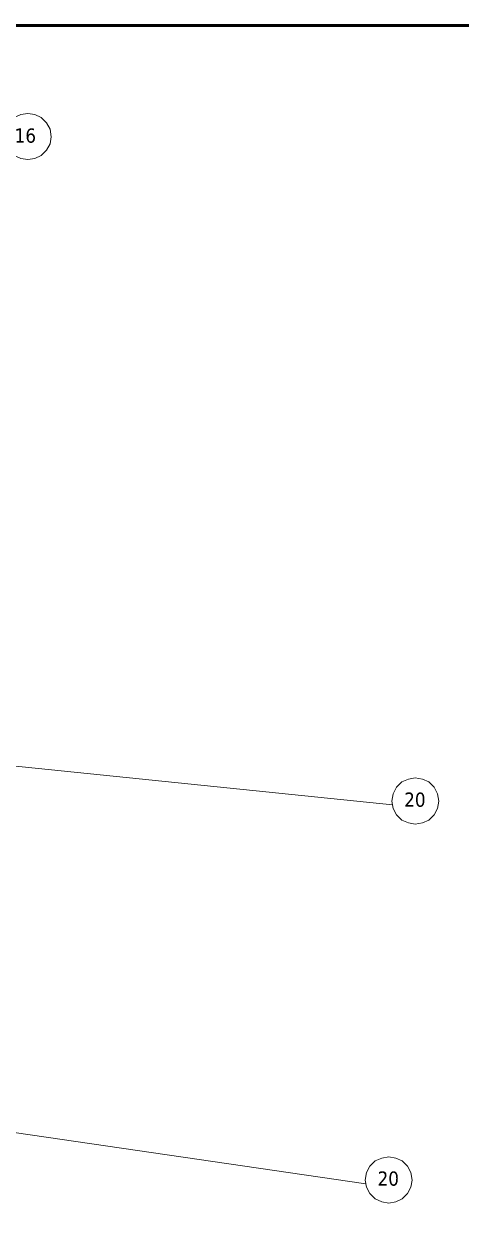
# Model space of a CAD drawing. Header units: millimetres. Extents: x 45841 to 102963, y -329287 to -163666.
# Drawn here: x 74460 to 75614, y -167493 to -164345 of the extents above; entities that cross this region are included whole.
import ezdxf

# ---------------------------------------------------------------- set-up
doc = ezdxf.new("R2010")
doc.units = ezdxf.units.MM
doc.header["$LTSCALE"] = 13
doc.layers.add('1', color=4, linetype='Continuous')
doc.layers.add('铁心', color=3, linetype='Continuous', lineweight=0)
doc.styles.add('Tahoma$001', font='tahoma.ttf', dxfattribs={"height": 2.159784})

msp = doc.modelspace()

# ---------------------------------------------------------------- linework, layer by layer
at = {"layer": '1', "const_width": 8.634}
msp.add_lwpolyline([(68377.085, -171158.034), (77849.405, -171158.034), (77849.405, -164349.804), (68377.085, -164349.804), (68377.085, -171158.034)], dxfattribs=at)
at = {"layer": '铁心'}
for points in [[(74408.146, -164643.345), (74411.459, -164623.467), (74420.495, -164606.299), (74434.349, -164592.445), (74451.517, -164584.915), (74469.89, -164581.602), (74488.563, -164584.915), (74505.43, -164592.445), (74519.284, -164606.299), (74528.621, -164623.467), (74531.633, -164643.345), (74528.621, -164662.019), (74519.284, -164678.886), (74505.43, -164692.74), (74488.563, -164700.571), (74469.89, -164703.583), (74451.517, -164700.571), (74434.349, -164692.74), (74420.495, -164678.886), (74411.459, -164662.019)], [(75430.996, -166396.018), (75434.309, -166376.139), (75443.345, -166358.971), (75457.199, -166345.117), (75474.367, -166337.587), (75492.739, -166334.274), (75511.413, -166337.587), (75528.279, -166345.117), (75542.134, -166358.971), (75551.471, -166376.139), (75554.483, -166396.018), (75551.471, -166414.691), (75542.134, -166431.558), (75528.279, -166445.412), (75511.413, -166453.243), (75492.739, -166456.255), (75474.367, -166453.243), (75457.199, -166445.412), (75443.345, -166431.558), (75434.309, -166414.691)], [(75360.689, -167395.423), (75364.002, -167375.545), (75373.038, -167358.377), (75386.892, -167344.523), (75404.06, -167336.993), (75422.432, -167333.68), (75441.106, -167336.993), (75457.972, -167344.523), (75471.827, -167358.377), (75481.164, -167375.545), (75484.176, -167395.423), (75481.164, -167414.097), (75471.827, -167430.963), (75457.972, -167444.818), (75441.106, -167452.649), (75422.432, -167455.661), (75404.06, -167452.649), (75386.892, -167444.818), (75373.038, -167430.963), (75364.002, -167414.097)]]:
    msp.add_lwpolyline(points, close=True, dxfattribs=at)
for points in [[(73725.943, -166230.264), (75432.652, -166405.354), (75432.652, -166405.354)], [(73107.323, -167076.677), (75362.345, -167404.76), (75362.345, -167404.76)]]:
    msp.add_lwpolyline(points, dxfattribs=at)

# ---------------------------------------------------------------- texts
at = {"layer": '铁心', "style": 'Tahoma$001'}
for s, p in [('16', (74435.216, -164658.9)), ('20', (75463.407, -166410.525)), ('20', (75393.1, -167409.931))]:
    msp.add_text(s, height=37.5893, dxfattribs=at).set_placement(p)

doc.saveas('drawing.dxf')
